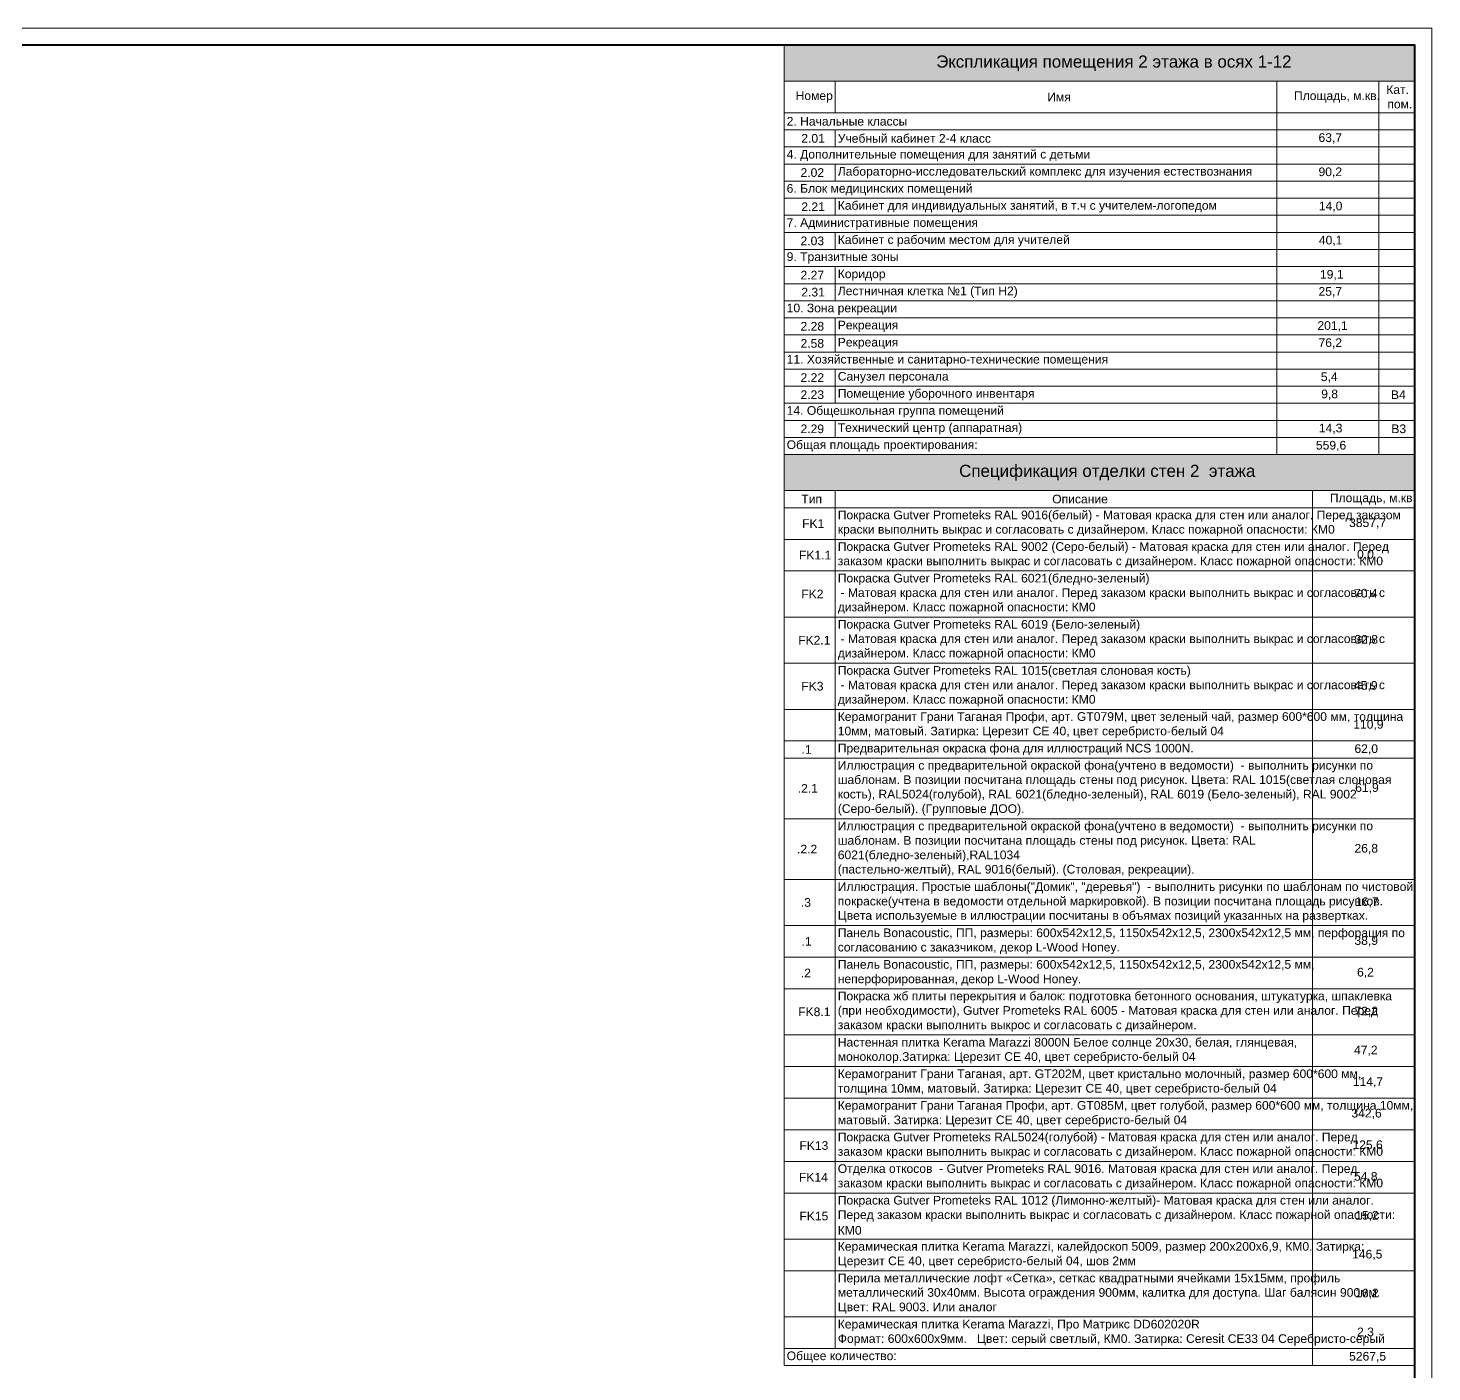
# Model space of a CAD drawing. Header units: millimetres. Extents: x -3817 to 677485, y -22715 to 103890.
# Drawn here: x 11066 to 12687, y -19020 to -17469 of the extents above; entities that cross this region are included whole.
import ezdxf

# ---------------------------------------------------------------- set-up
doc = ezdxf.new("R2010")
doc.units = ezdxf.units.MM
doc.layers.add('PDF _Геометрия', color=7, linetype='Continuous', true_color=0x1d1d1d)
doc.layers.add('PDF _Сплошная заливка', color=7, linetype='Continuous', true_color=0xffffff)
doc.layers.add('PDF _Текст', color=7, linetype='Continuous')
doc.styles.add('PDF GOST-Common', font='arial.ttf')

msp = doc.modelspace()

# ---------------------------------------------------------------- linework, layer by layer
at = {"layer": 'PDF _Геометрия', "color": 7, "lineweight": 9}
for points in [[(12687.1, -17468.5), (9376.2, -17468.5), (9376.2, -19807), (12687.1, -19807)], [(11939.1, -17961), (11939.1, -17941.2), (11998.2, -17941.2), (12507.9, -17941.2), (12626, -17941.2), (12667.7, -17941.2), (12667.7, -17961), (12626, -17961), (12507.9, -17961), (11998.2, -17961)], [(11939.1, -19013), (11939.1, -18993.3), (11998.2, -18993.3), (12549.4, -18993.3), (12667.5, -18993.3), (12667.5, -19013), (12549.4, -19013), (11998.2, -19013)]]:
    msp.add_lwpolyline(points, close=True, dxfattribs=at)
at = {"layer": 'PDF _Геометрия', "color": 7, "lineweight": 40}
msp.add_lwpolyline([(12667.5, -19787.3), (12667.5, -17488.2), (9455, -17488.2), (9455, -19787.3)], close=True, dxfattribs=at)
at = {"layer": 'PDF _Геометрия', "color": 7, "lineweight": 9}
for points in [[(11939.1, -17529.9), (11939.1, -17488.2), (12667.7, -17488.2), (12667.7, -17529.9), (12667.7, -17566.4)], [(12667.7, -17529.9), (11939.1, -17529.9), (11939.1, -17566.4)], [(11998.2, -17529.9), (11998.2, -17566.4)], [(12507.9, -17529.9), (12507.9, -17566.4), (12507.9, -17586.1), (12507.9, -17605.8), (12507.9, -17625.6), (12507.9, -17645.3), (12507.9, -17665), (12507.9, -17684.7), (12507.9, -17704.5), (12507.9, -17724.2), (12507.9, -17743.9), (12507.9, -17763.7), (12507.9, -17783.4), (12507.9, -17803.1), (12507.9, -17822.9), (12507.9, -17842.6), (12507.9, -17862.3), (12507.9, -17882), (12507.9, -17901.8), (12507.9, -17921.5), (12507.9, -17941.2), (12507.9, -17961)], [(12626, -17529.9), (12626, -17566.4), (12626, -17586.1), (12626, -17605.8), (12626, -17625.6), (12626, -17645.3), (12626, -17665), (12626, -17684.7), (12626, -17704.5), (12626, -17724.2), (12626, -17743.9), (12626, -17763.7), (12626, -17783.4), (12626, -17803.1), (12626, -17822.9), (12626, -17842.6), (12626, -17862.3), (12626, -17882), (12626, -17901.8), (12626, -17921.5), (12626, -17941.2), (12626, -17961)], [(12667.7, -17586.1), (12667.7, -17566.4), (12626, -17566.4), (12507.9, -17566.4), (11998.2, -17566.4), (11939.1, -17566.4), (11939.1, -17586.1)], [(12667.7, -17605.8), (12667.7, -17586.1), (12626, -17586.1), (12507.9, -17586.1), (11998.2, -17586.1), (11939.1, -17586.1), (11939.1, -17605.8)], [(11998.2, -17586.1), (11998.2, -17605.8)], [(12667.7, -17625.6), (12667.7, -17605.8), (12626, -17605.8), (12507.9, -17605.8), (11998.2, -17605.8), (11939.1, -17605.8), (11939.1, -17625.6)], [(12667.7, -17645.3), (12667.7, -17625.6), (12626, -17625.6), (12507.9, -17625.6), (11998.2, -17625.6), (11939.1, -17625.6), (11939.1, -17645.3)], [(11998.2, -17625.6), (11998.2, -17645.3)], [(12667.7, -17665), (12667.7, -17645.3), (12626, -17645.3), (12507.9, -17645.3), (11998.2, -17645.3), (11939.1, -17645.3), (11939.1, -17665)], [(12667.7, -17684.7), (12667.7, -17665), (12626, -17665), (12507.9, -17665), (11998.2, -17665), (11939.1, -17665), (11939.1, -17684.7)], [(11998.2, -17665), (11998.2, -17684.7)], [(12667.7, -17704.5), (12667.7, -17684.7), (12626, -17684.7), (12507.9, -17684.7), (11998.2, -17684.7), (11939.1, -17684.7), (11939.1, -17704.5)], [(12667.7, -17724.2), (12667.7, -17704.5), (12626, -17704.5), (12507.9, -17704.5), (11998.2, -17704.5), (11939.1, -17704.5), (11939.1, -17724.2)], [(11998.2, -17704.5), (11998.2, -17724.2)], [(12667.7, -17743.9), (12667.7, -17724.2), (12626, -17724.2), (12507.9, -17724.2), (11998.2, -17724.2), (11939.1, -17724.2), (11939.1, -17743.9)], [(12667.7, -17763.7), (12667.7, -17743.9), (12626, -17743.9), (12507.9, -17743.9), (11998.2, -17743.9), (11939.1, -17743.9), (11939.1, -17763.7)], [(11998.2, -17743.9), (11998.2, -17763.7), (11998.2, -17783.4)], [(12667.7, -17783.4), (12667.7, -17763.7), (12626, -17763.7), (12507.9, -17763.7), (11998.2, -17763.7), (11939.1, -17763.7), (11939.1, -17783.4)], [(12667.7, -17803.1), (12667.7, -17783.4), (12626, -17783.4), (12507.9, -17783.4), (11998.2, -17783.4), (11939.1, -17783.4), (11939.1, -17803.1)], [(12667.7, -17822.9), (12667.7, -17803.1), (12626, -17803.1), (12507.9, -17803.1), (11998.2, -17803.1), (11939.1, -17803.1), (11939.1, -17822.9)], [(11998.2, -17803.1), (11998.2, -17822.9), (11998.2, -17842.6)], [(12667.7, -17842.6), (12667.7, -17822.9), (12626, -17822.9), (12507.9, -17822.9), (11998.2, -17822.9), (11939.1, -17822.9), (11939.1, -17842.6)], [(12667.7, -17862.3), (12667.7, -17842.6), (12626, -17842.6), (12507.9, -17842.6), (11998.2, -17842.6), (11939.1, -17842.6), (11939.1, -17862.3)], [(12667.7, -17882), (12667.7, -17862.3), (12626, -17862.3), (12507.9, -17862.3), (11998.2, -17862.3), (11939.1, -17862.3), (11939.1, -17882)], [(11998.2, -17862.3), (11998.2, -17882), (11998.2, -17901.8)], [(12667.7, -17901.8), (12667.7, -17882), (12626, -17882), (12507.9, -17882), (11998.2, -17882), (11939.1, -17882), (11939.1, -17901.8)], [(12667.7, -17921.5), (12667.7, -17901.8), (12626, -17901.8), (12507.9, -17901.8), (11998.2, -17901.8), (11939.1, -17901.8), (11939.1, -17921.5)], [(12667.7, -17941.2), (12667.7, -17921.5), (12626, -17921.5), (12507.9, -17921.5), (11998.2, -17921.5), (11939.1, -17921.5), (11939.1, -17941.2)], [(11998.2, -17921.5), (11998.2, -17941.2)], [(12667.5, -18002.6), (12667.5, -17961), (11939.1, -17961), (11939.1, -18002.6)], [(11939.1, -18022.4), (11939.1, -18002.6), (12667.5, -18002.6), (12667.5, -18022.4)], [(11998.2, -18002.6), (11998.2, -18022.4), (11998.2, -18058.9), (11998.2, -18095.4), (11998.2, -18148.7), (11998.2, -18201.9), (11998.2, -18255.2), (11998.2, -18291.7), (11998.2, -18311.5), (11998.2, -18381.5), (11998.2, -18451.6), (11998.2, -18504.9), (11998.2, -18541.4), (11998.2, -18577.9), (11998.2, -18631.2), (11998.2, -18667.7), (11998.2, -18704.2), (11998.2, -18740.7), (11998.2, -18777.2), (11998.2, -18813.7), (11998.2, -18867), (11998.2, -18903.5), (11998.2, -18956.8), (11998.2, -18993.3)], [(12549.4, -18002.6), (12549.4, -18022.4), (12549.4, -18058.9), (12549.4, -18095.4), (12549.4, -18148.7), (12549.4, -18201.9), (12549.4, -18255.2), (12549.4, -18291.7), (12549.4, -18311.5), (12549.4, -18381.5), (12549.4, -18451.6), (12549.4, -18504.9), (12549.4, -18541.4), (12549.4, -18577.9), (12549.4, -18631.2), (12549.4, -18667.7), (12549.4, -18704.2), (12549.4, -18740.7), (12549.4, -18777.2), (12549.4, -18813.7), (12549.4, -18867), (12549.4, -18903.5), (12549.4, -18956.8), (12549.4, -18993.3), (12549.4, -19013)], [(12667.5, -18058.9), (12667.5, -18022.4), (12549.4, -18022.4), (11998.2, -18022.4), (11939.1, -18022.4), (11939.1, -18058.9)], [(12667.5, -18095.4), (12667.5, -18058.9), (12549.4, -18058.9), (11998.2, -18058.9), (11939.1, -18058.9), (11939.1, -18095.4)], [(12667.5, -18148.7), (12667.5, -18095.4), (12549.4, -18095.4), (11998.2, -18095.4), (11939.1, -18095.4), (11939.1, -18148.7)], [(12667.5, -18201.9), (12667.5, -18148.7), (12549.4, -18148.7), (11998.2, -18148.7), (11939.1, -18148.7), (11939.1, -18201.9)], [(12667.5, -18255.2), (12667.5, -18201.9), (12549.4, -18201.9), (11998.2, -18201.9), (11939.1, -18201.9), (11939.1, -18255.2)], [(12667.5, -18291.7), (12667.5, -18255.2), (12549.4, -18255.2), (11998.2, -18255.2), (11939.1, -18255.2), (11939.1, -18291.7)], [(12667.5, -18311.5), (12667.5, -18291.7), (12549.4, -18291.7), (11998.2, -18291.7), (11939.1, -18291.7), (11939.1, -18311.5)], [(12667.5, -18381.5), (12667.5, -18311.5), (12549.4, -18311.5), (11998.2, -18311.5), (11939.1, -18311.5), (11939.1, -18381.5)], [(12667.5, -18451.6), (12667.5, -18381.5), (12549.4, -18381.5), (11998.2, -18381.5), (11939.1, -18381.5), (11939.1, -18451.6)], [(12667.5, -18504.9), (12667.5, -18451.6), (12549.4, -18451.6), (11998.2, -18451.6), (11939.1, -18451.6), (11939.1, -18504.9)], [(12667.5, -18541.4), (12667.5, -18504.9), (12549.4, -18504.9), (11998.2, -18504.9), (11939.1, -18504.9), (11939.1, -18541.4)], [(12667.5, -18577.9), (12667.5, -18541.4), (12549.4, -18541.4), (11998.2, -18541.4), (11939.1, -18541.4), (11939.1, -18577.9)], [(12667.5, -18631.2), (12667.5, -18577.9), (12549.4, -18577.9), (11998.2, -18577.9), (11939.1, -18577.9), (11939.1, -18631.2)], [(12667.5, -18667.7), (12667.5, -18631.2), (12549.4, -18631.2), (11998.2, -18631.2), (11939.1, -18631.2), (11939.1, -18667.7)], [(12667.5, -18704.2), (12667.5, -18667.7), (12549.4, -18667.7), (11998.2, -18667.7), (11939.1, -18667.7), (11939.1, -18704.2)], [(12667.5, -18740.7), (12667.5, -18704.2), (12549.4, -18704.2), (11998.2, -18704.2), (11939.1, -18704.2), (11939.1, -18740.7)], [(12667.5, -18777.2), (12667.5, -18740.7), (12549.4, -18740.7), (11998.2, -18740.7), (11939.1, -18740.7), (11939.1, -18777.2)], [(12667.5, -18813.7), (12667.5, -18777.2), (12549.4, -18777.2), (11998.2, -18777.2), (11939.1, -18777.2), (11939.1, -18813.7)], [(12667.5, -18867), (12667.5, -18813.7), (12549.4, -18813.7), (11998.2, -18813.7), (11939.1, -18813.7), (11939.1, -18867)], [(12667.5, -18903.5), (12667.5, -18867), (12549.4, -18867), (11998.2, -18867), (11939.1, -18867), (11939.1, -18903.5)], [(12667.5, -18956.8), (12667.5, -18903.5), (12549.4, -18903.5), (11998.2, -18903.5), (11939.1, -18903.5), (11939.1, -18956.8)], [(12667.5, -18993.3), (12667.5, -18956.8), (12549.4, -18956.8), (11998.2, -18956.8), (11939.1, -18956.8), (11939.1, -18993.3)]]:
    msp.add_lwpolyline(points, dxfattribs=at)
at = {"layer": 'PDF _Сплошная заливка', "color": 7, "lineweight": 9, "true_color": 0xf0f0f0, "transparency": 33554559}
for points in [[(11939.1, -17488.2), (12667.7, -17488.2), (11939.1, -17529.9), (12667.7, -17529.9)], [(11939.1, -17961), (12667.5, -17961), (11939.1, -18002.6), (12667.5, -18002.6)]]:
    msp.add_solid(points, dxfattribs=at)

# ---------------------------------------------------------------- texts
at = {"layer": 'PDF _Текст', "attachment_point": 4, "style": 'PDF GOST-Common'}
for s, insert, char_height in [('Экспликация помещения 2 этажа в осях 1-12', (12114.7, -17509.2), 14), ('Кат.', (12634.5, -17539.7), 10), ('Номер', (11952.4, -17548.1), 10), ('Имя', (12243, -17548.1), 10), ('Площадь, м.кв.', (12527.9, -17548.1), 10), ('пом.', (12635.7, -17556.3), 10), ('2. Начальные классы', (11942.1, -17576.2), 10), ('2.01', (11959, -17595.9), 10), ('Учебный кабинет 2-4 класс', (12001.1, -17595.9), 10), ('63,7', (12556.2, -17595.9), 10), ('4. Дополнительные помещения для занятий с детьми', (11942.1, -17615.6), 10), ('2.02', (11958.1, -17635.4), 10), ('Лабораторно-исследовательский комплекс для изучения естествознания', (12001.1, -17635.4), 10), ('90,2', (12556.2, -17635.4), 10), ('6. Блок медицинских помещений', (11942.1, -17655.1), 10), ('Кабинет для индивидуальных занятий, в т.ч с учителем-логопедом', (12001.1, -17674.8), 10), ('2.21', (11959, -17674.8), 10), ('14,0', (12556.6, -17674.8), 10), ('7. Административные помещения', (11942.1, -17694.6), 10), ('2.03', (11958.1, -17714.3), 10), ('Кабинет с рабочим местом для учителей', (12001.1, -17714.3), 10), ('40,1', (12556.6, -17714.3), 10), ('9. Транзитные зоны', (11942.1, -17734), 10), ('2.27', (11958.1, -17753.8), 10), ('Коридор', (12001.1, -17753.8), 10), ('19,1', (12557.9, -17753.8), 10), ('2.31', (11959, -17773.5), 10), ('Лестничная клетка №1 (Тип Н2)', (12001.1, -17773.5), 10), ('25,7', (12556.2, -17773.5), 10), ('10. Зона рекреации', (11942.1, -17793.2), 10), ('2.28', (11958.1, -17812.9), 10), ('Рекреация', (12001.1, -17812.9), 10), ('201,1', (12554.9, -17812.9), 10), ('2.58', (11958.1, -17832.7), 10), ('Рекреация', (12001.1, -17832.7), 10), ('76,2', (12556.2, -17832.7), 10), ('11. Хозяйственные и санитарно-технические помещения', (11942.1, -17852.4), 10), ('2.22', (11958.1, -17872.1), 10), ('Санузел персонала', (12001.1, -17872.1), 10), ('5,4', (12558.9, -17872.1), 10), ('2.23', (11958.1, -17891.9), 10), ('Помещение уборочного инвентаря', (12001.1, -17891.9), 10), ('9,8', (12559.3, -17891.9), 10), ('В4', (12639.8, -17891.9), 10), ('14. Общешкольная группа помещений', (11942.1, -17911.6), 10), ('2.29', (11958.1, -17931.3), 10), ('Технический центр (аппаратная)', (12001.1, -17931.3), 10), ('14,3', (12556.6, -17931.3), 10), ('В3', (12640.3, -17931.3), 10), ('Общая площадь проектирования:', (11942.1, -17951.1), 10), ('559,6', (12553.2, -17951.1), 10), ('Спецификация отделки стен 2  этажа', (12141.2, -17981.9), 14), ('Тип', (11959, -18012.4), 10), ('Описание', (12248.7, -18012.4), 10), ('Площадь, м.кв.', (12569.3, -18012.4), 10), ('Покраска Gutver Prometeks RAL 9016(белый) - Матовая краска для стен или аналог. Перед заказом', (12001.1, -18032.2), 10), ('FK1', (11959.9, -18040.6), 10), ('3857,7', (12591.5, -18040.6), 10), ('краски выполнить выкрас и согласовать с дизайнером. Класс пожарной опасности: КМ0', (12001.1, -18048.8), 10), ('FK1.1', (11956.3, -18077.1), 10), ('Покраска Gutver Prometeks RAL 9002 (Серо-белый) - Матовая краска для стен или аналог. Перед', (12001.1, -18068.7), 10), ('0,0', (12600.7, -18077.1), 10), ('заказом краски выполнить выкрас и согласовать с дизайнером. Класс пожарной опасности: КМ0', (12001.1, -18085.3), 10), ('Покраска Gutver Prometeks RAL 6021(бледно-зеленый)', (12001.1, -18105.2), 10), ('FK2', (11959, -18122), 10), ('- Матовая краска для стен или аналог. Перед заказом краски выполнить выкрас и согласовать с', (12004.2, -18121.9), 10), ('70,4', (12597.2, -18122), 10), ('дизайнером. Класс пожарной опасности: КМ0', (12001.1, -18138.5), 10), ('Покраска Gutver Prometeks RAL 6019 (Бело-зеленый)', (12001.1, -18158.5), 10), ('FK2.1', (11955.4, -18175.3), 10), ('- Матовая краска для стен или аналог. Перед заказом краски выполнить выкрас и согласовать с', (12004.2, -18175.1), 10), ('32,8', (12597.7, -18175.3), 10), ('дизайнером. Класс пожарной опасности: КМ0', (12001.1, -18191.8), 10), ('Покраска Gutver Prometeks RAL 1015(светлая слоновая кость)', (12001.1, -18211.8), 10), ('FK3', (11959, -18228.5), 10), ('- Матовая краска для стен или аналог. Перед заказом краски выполнить выкрас и согласовать с', (12004.2, -18228.4), 10), ('45,9', (12597.2, -18228.5), 10), ('дизайнером. Класс пожарной опасности: КМ0', (12001.1, -18245.1), 10), ('Керамогранит Грани Таганая Профи, арт. GT079M, цвет зеленый чай, размер 600*600 мм, толщина', (12001.1, -18265), 10), ('110,9', (12596.3, -18273.4), 10), ('10мм, матовый. Затирка: Церезит CE 40, цвет серебристо-белый 04', (12001.1, -18281.7), 10), (' .1', (11955.4, -18301.5), 10), ('Предварительная окраска фона для иллюстраций NCS 1000N.', (12001.1, -18301.5), 10), ('62,0', (12597.7, -18301.5), 10), ('Иллюстрация с предварительной окраской фона(учтено в ведомости)  - выполнить рисунки по', (12001.1, -18321.3), 10), ('шаблонам. В позиции посчитана площадь стены под рисунок. Цвета: RAL 1015(светлая слоновая', (12001.1, -18337.9), 10), (' .2.1', (11951, -18346.4), 10), ('кость), RAL5024(голубой), RAL 6021(бледно-зеленый), RAL 6019 (Бело-зеленый), RAL 9002', (12001.1, -18354.6), 10), ('61,9', (12598.5, -18346.4), 10), ('(Серо-белый). (Групповые ДОО).', (12001.1, -18371.3), 10), ('Иллюстрация с предварительной окраской фона(учтено в ведомости)  - выполнить рисунки по', (12001.1, -18391.3), 10), (' .2.2', (11950.2, -18416.5), 10), ('шаблонам. В позиции посчитана площадь стены под рисунок. Цвета: RAL', (12001.1, -18408), 10), ('26,8', (12597.7, -18416.5), 10), ('6021(бледно-зеленый),RAL1034', (12001.1, -18424.7), 10), ('(пастельно-желтый), RAL 9016(белый). (Столовая, рекреации).', (12001.1, -18441.3), 10), ('Иллюстрация. Простые шаблоны("Домик", "деревья")  - выполнить рисунки по шаблонам по чистовой', (12001.1, -18461.4), 10), (' .3', (11954.6, -18478.2), 10), ('покраске(учтена в ведомости отдельной маркировкой). В позиции посчитана площадь рисунков.', (12001.1, -18478.1), 10), ('16,7', (12598.5, -18478.2), 10), ('Цвета используемые в иллюстрации посчитаны в объямах позиций указанных на развертках.', (12001.1, -18494.7), 10), ('Панель Bonacoustic, ПП, размеры: 600х542х12,5, 1150х542х12,5, 2300х542х12,5 мм, перфорация по', (12001.1, -18514.7), 10), (' .1', (11955.4, -18523.1), 10), ('согласованию с заказчиком, декор L-Wood Honey.', (12001.1, -18531.3), 10), ('38,9', (12597.7, -18523.1), 10), (' .2', (11954.6, -18559.6), 10), ('Панель Bonacoustic, ПП, размеры: 600х542х12,5, 1150х542х12,5, 2300х542х12,5 мм,', (12001.1, -18551.2), 10), ('6,2', (12600.7, -18559.6), 10), ('неперфорированная, декор L-Wood Honey.', (12001.1, -18567.9), 10), ('Покраска жб плиты перекрытия и балок: подготовка бетонного основания, штукатурка, шпаклевка', (12001.1, -18587.7), 10), ('FK8.1', (11955.4, -18604.5), 10), ('(при необходимости), Gutver Prometeks RAL 6005 - Матовая краска для стен или аналог. Перед', (12001.1, -18604.4), 10), ('72,2', (12597.7, -18604.5), 10), ('заказом краски выполнить выкрос и согласовать с дизайнером.', (12001.1, -18621), 10), ('Настенная плитка Kerama Marazzi 8000N Белое солнце 20x30, белая, глянцевая,', (12001.1, -18641), 10), ('моноколор.Затирка: Церезит CE 40, цвет серебристо-белый 04', (12001.1, -18657.6), 10), ('47,2', (12597.2, -18649.4), 10), ('Керамогранит Грани Таганая, арт. GT202M, цвет кристально молочный, размер 600*600 мм,', (12001.1, -18677.5), 10), ('толщина 10мм, матовый. Затирка: Церезит CE 40, цвет серебристо-белый 04', (12001.1, -18694.2), 10), ('114,7', (12595.8, -18685.9), 10), ('Керамогранит Грани Таганая Профи, арт. GT085М, цвет голубой, размер 600*600 мм, толщина 10мм,', (12001.1, -18714), 10), ('342,6', (12594.2, -18722.4), 10), ('матовый. Затирка: Церезит CE 40, цвет серебристо-белый 04', (12001.1, -18730.7), 10), ('FK13', (11956.8, -18758.9), 10), ('Покраска Gutver Prometeks RAL5024(голубой) - Матовая краска для стен или аналог. Перед', (12001.1, -18750.5), 10), ('125,6', (12595.4, -18758.9), 10), ('заказом краски выполнить выкрас и согласовать с дизайнером. Класс пожарной опасности: КМ0', (12001.1, -18767.2), 10), ('Отделка откосов  - Gutver Prometeks RAL 9016. Матовая краска для стен или аналог. Перед', (12001.1, -18787), 10), ('FK14', (11956.3, -18795.4), 10), ('заказом краски выполнить выкрас и согласовать с дизайнером. Класс пожарной опасности: КМ0', (12001.1, -18803.7), 10), ('54,8', (12597.2, -18795.4), 10), ('Покраска Gutver Prometeks RAL 1012 (Лимонно-желтый)- Матовая краска для стен или аналог.', (12001.1, -18823.5), 10), ('FK15', (11956.8, -18840.3), 10), ('Перед заказом краски выполнить выкрас и согласовать с дизайнером. Класс пожарной опасности:', (12001.1, -18840.2), 10), ('15,2', (12598.5, -18840.3), 10), ('КМ0', (12001.1, -18856.8), 10), ('Керамическая плитка Kerama Marazzi, калейдоскоп 5009, размер 200х200х6,9, КМ0. Затирка:', (12001.1, -18876.8), 10), ('146,5', (12595, -18885.2), 10), ('Церезит CE 40, цвет серебристо-белый 04, шов 2мм', (12001.1, -18893.5), 10), ('Перила металлические лофт «Сетка», сеткас квадратными ячейками 15х15мм, профиль', (12001.1, -18913.3), 10), ('металлический 30х40мм. Высота ограждения 900мм, калитка для доступа. Шаг балясин 900мм.', (12001.1, -18930), 10), ('16,2', (12598.5, -18930.1), 10), ('Цвет: RAL 9003. Или аналог', (12001.1, -18946.6), 10), ('Керамическая плитка Kerama Marazzi, Про Матрикс DD602020R', (12001.1, -18966.6), 10), ('Формат: 600х600х9мм.   Цвет: серый светлый, КМ0. Затирка: Ceresit CE33 04 Серебристо-серый', (12001.1, -18983.3), 10), ('2,3', (12600.7, -18975), 10), ('Общее количество:', (11942.1, -19003.1), 10), ('5267,5', (12591.5, -19003.1), 10)]:
    msp.add_mtext(s, dxfattribs=dict(at, insert=insert, char_height=char_height))

doc.saveas('drawing.dxf')
